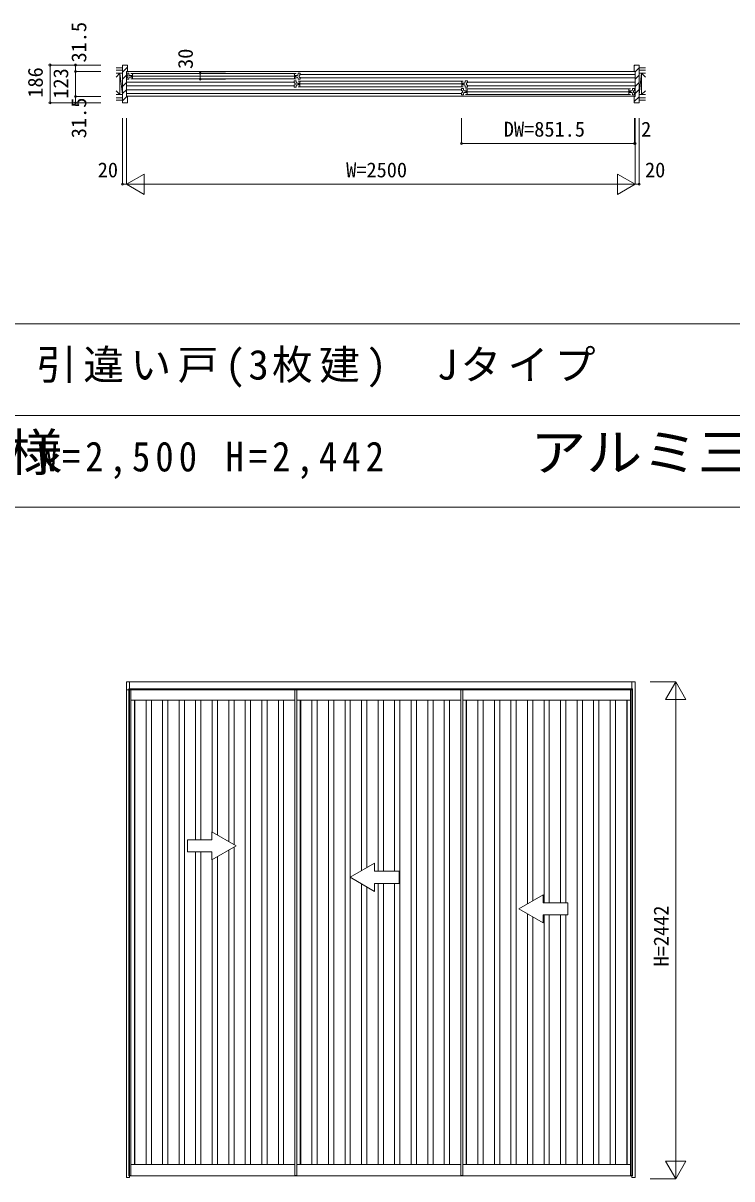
# Model space of a CAD drawing. Units: millimetres, scale not verified. Extents: x -21025 to 6475, y -14850 to 5150.
# Drawn here: x -7501 to -4017, y -6052 to -372 of the extents above; entities that cross this region are included whole.
import ezdxf
from ezdxf.enums import TextEntityAlignment as Align

# ---------------------------------------------------------------- set-up
doc = ezdxf.new("R2010")
doc.units = ezdxf.units.MM
doc.header["$LTSCALE"] = 50
doc.layers.add('0-0_0', color=7, linetype='Continuous')
for name, color, linetype, lineweight in [('0-1_YKK_F1', 7, 'Continuous', 9), ('0-2_YKK_N1', 2, 'Continuous', 9), ('0-3_YKK_Z1', 7, 'Continuous', 9), ('0-4_YKK_A1', 4, 'Continuous', 9), ('0-5_YKK_B1', 4, 'Continuous', 9), ('0-7_YKK_B2', 5, 'Continuous', 9)]:
    doc.layers.add(name, color=color, linetype=linetype, lineweight=lineweight)
doc.styles.add('ＭＳ ゴシック', font='')
doc.styles.get('ＭＳ ゴシック').set_extended_font_data('MS Gothic')

msp = doc.modelspace()

# ---------------------------------------------------------------- linework, layer by layer
at = {"layer": '0-1_YKK_F1'}
for p, q in [((-21025, -1850), (5975, -1850)), ((-21025, -2300), (5975, -2300)), ((-21025, -2750), (5975, -2750))]:
    msp.add_line(p, q, dxfattribs=at)
at = {"layer": '0-2_YKK_N1'}
for p, q in [((-7118.51, -577.5), (-7368.51, -577.5)), ((-7243.51, -609), (-7243.51, -732)), ((-6505.81, -617.5), (-6630.81, -617.5)), ((-7118.51, -732), (-7243.51, -732)), ((-7243.51, -763.5), (-7243.51, -732)), ((-7012.72, -838.5), (-7012.72, -1163.5)), ((-5346.22, -838.5), (-5346.22, -963.5)), ((-4494.72, -838.5), (-4494.72, -963.5)), ((-4472.72, -838.5), (-4472.72, -1163.5)), ((-4492.72, -963.5), (-5346.22, -963.5)), ((-6906.12, -1113.5), (-6906.12, -1213.5)), ((-4579.32, -1113.5), (-4579.32, -1213.5)), ((-6992.72, -1163.5), (-7012.72, -1163.5)), ((-4492.72, -1163.5), (-4579.32, -1213.5)), ((-4492.72, -1163.5), (-4472.72, -1163.5)), ((-4417.72, -3609.5), (-4292.72, -3609.5)), ((-4292.72, -6051.5), (-4292.72, -3609.5)), ((-4342.72, -3696.1), (-4242.72, -3696.1)), ((-4242.72, -5964.9), (-4342.72, -5964.9)), ((-4417.72, -6051.5), (-4292.72, -6051.5))]:
    msp.add_line(p, q, dxfattribs=at)
for points in [[(-7118.51, -763.5), (-7368.51, -763.5), (-7368.51, -577.5)], [(-7118.51, -609), (-7243.51, -609), (-7243.51, -577.5)], [(-6505.81, -647.5), (-6630.81, -647.5), (-6630.81, -617.5)], [(-6992.72, -838.5), (-6992.72, -1163.5), (-4492.72, -1163.5)], [(-4492.72, -838.5), (-4492.72, -1163.5), (-4579.32, -1113.5)], [(-6906.12, -1113.5), (-6992.72, -1163.5), (-6906.12, -1213.5)], [(-4342.72, -3696.1), (-4292.72, -3609.5), (-4242.72, -3696.1)], [(-4242.72, -5964.9), (-4292.72, -6051.5), (-4342.72, -5964.9)]]:
    msp.add_lwpolyline(points, dxfattribs=at)
for centre in [(-7368.51, -577.5), (-7243.51, -577.5), (-7243.51, -609), (-6630.81, -617.5), (-6630.81, -647.5), (-7243.51, -732), (-7368.51, -763.5), (-7243.51, -763.5), (-5346.22, -963.5), (-4494.72, -963.5), (-4492.72, -963.5), (-7012.72, -1163.5), (-4472.72, -1163.5)]:
    msp.add_circle(centre, 5, dxfattribs=at)
at = {"layer": '0-3_YKK_Z1'}
for p, q in [((-7012.2, -590.5), (-7043.51, -590.5)), ((-7012.2, -603), (-7043.51, -603)), ((-7024.7, -618), (-7043.51, -636.81)), ((-7012.2, -618), (-7043.51, -618)), ((-4473.22, -590.5), (-4441.91, -590.5)), ((-4473.22, -603), (-4441.91, -603)), ((-4473.22, -618), (-4441.91, -618)), ((-4460.72, -618), (-4441.91, -636.81)), ((-7043.51, -704.19), (-7024.7, -723)), ((-7043.51, -723), (-7012.2, -723)), ((-7043.51, -738), (-7012.2, -738)), ((-4441.91, -723), (-4473.22, -723)), ((-4441.91, -738), (-4473.22, -738)), ((-4441.91, -704.19), (-4460.72, -723)), ((-7043.51, -750.5), (-7012.2, -750.5)), ((-4441.91, -750.5), (-4473.22, -750.5))]:
    msp.add_line(p, q, dxfattribs=at)
for points in [[(-7024.7, -723), (-7024.7, -618), (-7012.2, -723)], [(-4460.72, -723), (-4460.72, -618), (-4473.22, -723)]]:
    msp.add_lwpolyline(points, dxfattribs=at)
at = {"layer": '0-4_YKK_A1'}
for p, q in [((-6992.72, -3609.5), (-4492.72, -3609.5)), ((-6992.72, -3648.5), (-6992.72, -3609.5)), ((-6977.72, -3609.5), (-6977.72, -6044.5)), ((-4507.72, -3609.5), (-4507.72, -6044.5)), ((-4492.72, -3609.5), (-4492.72, -6044.5)), ((-6992.72, -3648.5), (-6992.72, -6044.5)), ((-4507.72, -3648.5), (-6992.72, -3648.5)), ((-6980.72, -3643.5), (-6165.22, -3643.5)), ((-6980.72, -3643.5), (-6980.72, -6034.5)), ((-6970.72, -3643.5), (-6970.72, -6036.5)), ((-6165.22, -3643.5), (-5349.72, -3643.5)), ((-6165.22, -3643.5), (-6165.22, -6034.5)), ((-6155.22, -3643.5), (-6155.22, -6036.5)), ((-5349.72, -3643.5), (-4504.72, -3643.5)), ((-5349.72, -3643.5), (-5349.72, -6034.5)), ((-5339.72, -3643.5), (-5339.72, -6036.5)), ((-4514.72, -6036.5), (-4514.72, -3643.5)), ((-4504.72, -6034.5), (-4504.72, -3643.5)), ((-6970.72, -3699.5), (-6165.22, -3699.5)), ((-6953.72, -3699.5), (-6953.72, -5980.5)), ((-6951.72, -3699.5), (-6951.72, -5980.5)), ((-6896.42, -5980.5), (-6896.42, -3699.5)), ((-6870.42, -3699.5), (-6870.42, -5980.5)), ((-6815.12, -5980.5), (-6815.12, -3699.5)), ((-6789.12, -3699.5), (-6789.12, -5980.5)), ((-6733.82, -5980.5), (-6733.82, -3699.5)), ((-6707.82, -3699.5), (-6707.82, -5980.5)), ((-6652.52, -4384.5), (-6652.52, -3699.5)), ((-6626.52, -3699.5), (-6626.52, -4384.5)), ((-6571.22, -4346.07), (-6571.22, -3699.5)), ((-6545.22, -3699.5), (-6545.22, -4361.08)), ((-6489.92, -4393.01), (-6489.92, -3699.5)), ((-6463.92, -3699.5), (-6463.92, -4408.02)), ((-6408.62, -5980.5), (-6408.62, -3699.5)), ((-6382.62, -3699.5), (-6382.62, -5980.5)), ((-6327.32, -5980.5), (-6327.32, -3699.5)), ((-6301.32, -3699.5), (-6301.32, -5980.5)), ((-6246.02, -5980.5), (-6246.02, -3699.5)), ((-6220.02, -3699.5), (-6220.02, -5980.5)), ((-6155.22, -3699.5), (-5349.72, -3699.5)), ((-6138.22, -3699.5), (-6138.22, -5980.5)), ((-6136.22, -3699.5), (-6136.22, -5980.5)), ((-6080.92, -5980.5), (-6080.92, -3699.5)), ((-6054.92, -3699.5), (-6054.92, -5980.5)), ((-5999.62, -5980.5), (-5999.62, -3699.5)), ((-5973.62, -3699.5), (-5973.62, -5980.5)), ((-5918.32, -5980.5), (-5918.32, -3699.5)), ((-5892.32, -3699.5), (-5892.32, -5980.5)), ((-5837.02, -4537.35), (-5837.02, -3699.5)), ((-5811.02, -3699.5), (-5811.02, -4522.34)), ((-5755.72, -4539.5), (-5755.72, -3699.5)), ((-5729.72, -3699.5), (-5729.72, -4539.5)), ((-5674.42, -4539.5), (-5674.42, -3699.5)), ((-5648.42, -3699.5), (-5648.42, -5980.5)), ((-5593.12, -5980.5), (-5593.12, -3699.5)), ((-5567.12, -3699.5), (-5567.12, -5980.5)), ((-5511.82, -5980.5), (-5511.82, -3699.5)), ((-5485.82, -3699.5), (-5485.82, -5980.5)), ((-5430.52, -5980.5), (-5430.52, -3699.5)), ((-5404.52, -3699.5), (-5404.52, -5980.5)), ((-5339.72, -3699.5), (-4514.72, -3699.5)), ((-5322.72, -3699.5), (-5322.72, -5980.5)), ((-5320.72, -3699.5), (-5320.72, -5980.5)), ((-5265.42, -5980.5), (-5265.42, -3699.5)), ((-5239.42, -3699.5), (-5239.42, -5980.5)), ((-5184.12, -5980.5), (-5184.12, -3699.5)), ((-5158.12, -3699.5), (-5158.12, -5980.5)), ((-5102.82, -5980.5), (-5102.82, -3699.5)), ((-5076.82, -3699.5), (-5076.82, -5980.5)), ((-5021.52, -4700.15), (-5021.52, -3699.5)), ((-4995.52, -3699.5), (-4995.52, -4685.14)), ((-4940.22, -4694.5), (-4940.22, -3699.5)), ((-4914.22, -3699.5), (-4914.22, -4694.5)), ((-4858.92, -4694.5), (-4858.92, -3699.5)), ((-4832.92, -3699.5), (-4832.92, -4694.5)), ((-4777.62, -5980.5), (-4777.62, -3699.5)), ((-4751.62, -3699.5), (-4751.62, -5980.5)), ((-4696.32, -5980.5), (-4696.32, -3699.5)), ((-4670.32, -3699.5), (-4670.32, -5980.5)), ((-4615.02, -5980.5), (-4615.02, -3699.5)), ((-4589.02, -3699.5), (-4589.02, -5980.5)), ((-4533.72, -5980.5), (-4533.72, -3699.5)), ((-4531.72, -5980.5), (-4531.72, -3699.5)), ((-6572.7, -4384.5), (-6572.7, -4345.22)), ((-6452.7, -4414.5), (-6572.7, -4345.22)), ((-6452.7, -4414.5), (-6572.7, -4483.78)), ((-6463.92, -4420.98), (-6463.92, -5980.5)), ((-6692.7, -4444.5), (-6572.7, -4444.5)), ((-6652.52, -5980.5), (-6652.52, -4444.5)), ((-6626.52, -4444.5), (-6626.52, -5980.5)), ((-6572.7, -4483.78), (-6572.7, -4444.5)), ((-6571.22, -5980.5), (-6571.22, -4482.93)), ((-6545.22, -4467.92), (-6545.22, -5980.5)), ((-6489.92, -5980.5), (-6489.92, -4435.99)), ((-5892.7, -4569.5), (-5772.7, -4500.22)), ((-5772.7, -4539.5), (-5772.7, -4500.22)), ((-5772.7, -4539.5), (-5652.7, -4539.5)), ((-5652.7, -4539.5), (-5652.7, -4599.5)), ((-5892.7, -4569.5), (-5772.7, -4638.78)), ((-5652.7, -4599.5), (-5772.7, -4599.5)), ((-5772.7, -4638.78), (-5772.7, -4599.5)), ((-5755.72, -5980.5), (-5755.72, -4599.5)), ((-5729.72, -4599.5), (-5729.72, -5980.5)), ((-5674.42, -5980.5), (-5674.42, -4599.5)), ((-5837.02, -5980.5), (-5837.02, -4601.65)), ((-5811.02, -4616.66), (-5811.02, -5980.5)), ((-5063.7, -4724.5), (-4943.7, -4655.22)), ((-4943.7, -4694.5), (-4943.7, -4655.22)), ((-4943.7, -4694.5), (-4823.7, -4694.5)), ((-4823.7, -4694.5), (-4823.7, -4754.5)), ((-5063.7, -4724.5), (-4943.7, -4793.78)), ((-5021.52, -5980.5), (-5021.52, -4748.85)), ((-4995.52, -4763.86), (-4995.52, -5980.5)), ((-4943.7, -4793.78), (-4943.7, -4754.5)), ((-4823.7, -4754.5), (-4943.7, -4754.5)), ((-4940.22, -5980.5), (-4940.22, -4754.5)), ((-4914.22, -4754.5), (-4914.22, -5980.5)), ((-4858.92, -5980.5), (-4858.92, -4754.5)), ((-4832.92, -4754.5), (-4832.92, -5980.5)), ((-6970.72, -5980.5), (-6165.22, -5980.5)), ((-6155.22, -5980.5), (-5349.72, -5980.5)), ((-5339.72, -5980.5), (-4514.72, -5980.5)), ((-6992.72, -6044.5), (-6977.72, -6044.5)), ((-6980.92, -6034.5), (-6980.92, -6036.5)), ((-6980.92, -6034.5), (-6970.72, -6034.5)), ((-6980.92, -6036.5), (-6165.22, -6036.5)), ((-6165.42, -6034.5), (-6165.42, -6036.5)), ((-6165.42, -6034.5), (-6155.22, -6034.5)), ((-6165.42, -6036.5), (-5349.72, -6036.5)), ((-5349.92, -6034.5), (-5349.92, -6036.5)), ((-5349.92, -6034.5), (-5339.72, -6034.5)), ((-5349.92, -6036.5), (-4504.52, -6036.5)), ((-4504.52, -6034.5), (-4514.72, -6034.5)), ((-4507.72, -6044.5), (-4492.72, -6044.5)), ((-4504.52, -6034.5), (-4504.52, -6036.5))]:
    msp.add_line(p, q, dxfattribs=at)
msp.add_lwpolyline([(-6572.7, -4384.5), (-6692.7, -4384.5), (-6692.7, -4444.5)], dxfattribs=at)
at = {"layer": '0-5_YKK_B1'}
for p, q in [((-6991.7, -610), (-4493.72, -610)), ((-6990.7, -627.5), (-6990.7, -617.5)), ((-6990.7, -617.5), (-6980.7, -617.5)), ((-6980.7, -620.5), (-6980.7, -617.5)), ((-6978.7, -628.5), (-6980.7, -620.5)), ((-6970.7, -619), (-6159.2, -619)), ((-6962.7, -621.7), (-6961.65, -621.1)), ((-6962.7, -630.2), (-6962.7, -621.7)), ((-6167.2, -621.7), (-6168.25, -621.1)), ((-6167.2, -630.2), (-6167.2, -621.7)), ((-6151.2, -628.5), (-6149.2, -620.5)), ((-6149.2, -620.5), (-6149.2, -617.5)), ((-6139.2, -617.5), (-6149.2, -617.5)), ((-6139.2, -627.5), (-6139.2, -617.5)), ((-6139, -624), (-4493.72, -624)), ((-6168.66, -662), (-6991.7, -662)), ((-6991.7, -679), (-6168.66, -679)), ((-6988.2, -625.8), (-6990.7, -625.8)), ((-6990.7, -647.5), (-6990.7, -637.5)), ((-6988.2, -639.2), (-6990.7, -639.2)), ((-6980.7, -647.5), (-6990.7, -647.5)), ((-6988.2, -628.7), (-6988.2, -625.8)), ((-6988.2, -627.9), (-6985.9, -627.9)), ((-6988.2, -636.3), (-6988.2, -639.2)), ((-6985.9, -637.1), (-6988.2, -637.1)), ((-6985.9, -627.9), (-6985.9, -637.1)), ((-6980.7, -644.5), (-6978.7, -636.5)), ((-6980.7, -647.5), (-6980.7, -644.5)), ((-6962.7, -628.5), (-6978.7, -628.5)), ((-6978.7, -636.5), (-6962.7, -636.5)), ((-6970.7, -646), (-6159.2, -646)), ((-6969.7, -636.5), (-6969.7, -628.5)), ((-6968.2, -632.5), (-6161.7, -632.5)), ((-6962.7, -643.3), (-6962.7, -634.8)), ((-6961.65, -643.9), (-6962.7, -643.3)), ((-6168.46, -665.5), (-6168.46, -655.5)), ((-6168.46, -655.5), (-6158.46, -655.5)), ((-6165.96, -663.8), (-6168.46, -663.8)), ((-6168.46, -685.5), (-6168.46, -675.5)), ((-6165.96, -677.2), (-6168.46, -677.2)), ((-6168.25, -643.9), (-6167.2, -643.3)), ((-6167.2, -628.5), (-6151.2, -628.5)), ((-6167.2, -643.3), (-6167.2, -634.8)), ((-6151.2, -636.5), (-6167.2, -636.5)), ((-6165.96, -666.7), (-6165.96, -663.8)), ((-6165.96, -665.9), (-6163.66, -665.9)), ((-6165.96, -674.3), (-6165.96, -677.2)), ((-6163.66, -675.1), (-6165.96, -675.1)), ((-6163.66, -665.9), (-6163.66, -675.1)), ((-6160.2, -636.5), (-6160.2, -628.5)), ((-6158.46, -658.5), (-6158.46, -655.5)), ((-6156.46, -666.5), (-6158.46, -658.5)), ((-6158.46, -682.5), (-6156.46, -674.5)), ((-6140.46, -666.5), (-6156.46, -666.5)), ((-6156.46, -674.5), (-6140.46, -674.5)), ((-6149.2, -644.5), (-6151.2, -636.5)), ((-6149.2, -647.5), (-6149.2, -644.5)), ((-6149.2, -647.5), (-6139.2, -647.5)), ((-6148.46, -657), (-5336.96, -657)), ((-6147.46, -674.5), (-6147.46, -666.5)), ((-6145.96, -670.5), (-5339.46, -670.5)), ((-6144, -627.9), (-6144, -637.1)), ((-6141.7, -627.9), (-6144, -627.9)), ((-6144, -637.1), (-6141.7, -637.1)), ((-6141.7, -625.8), (-6139.2, -625.8)), ((-6141.7, -628.7), (-6141.7, -625.8)), ((-6141.7, -636.3), (-6141.7, -639.2)), ((-6141.7, -639.2), (-6139.2, -639.2)), ((-6140.46, -659.7), (-6139.41, -659.1)), ((-6140.46, -668.2), (-6140.46, -659.7)), ((-6140.46, -681.3), (-6140.46, -672.8)), ((-6139.41, -681.9), (-6140.46, -681.3)), ((-6139.2, -647.5), (-6139.2, -637.5)), ((-4493.72, -641), (-6139, -641)), ((-5344.96, -659.7), (-5346.01, -659.1)), ((-5346.01, -681.9), (-5344.96, -681.3)), ((-5344.96, -668.2), (-5344.96, -659.7)), ((-5344.96, -666.5), (-5328.96, -666.5)), ((-5344.96, -681.3), (-5344.96, -672.8)), ((-5328.96, -674.5), (-5344.96, -674.5)), ((-5337.96, -674.5), (-5337.96, -666.5)), ((-5328.96, -666.5), (-5326.96, -658.5)), ((-5326.96, -682.5), (-5328.96, -674.5)), ((-5326.96, -658.5), (-5326.96, -655.5)), ((-5316.96, -655.5), (-5326.96, -655.5)), ((-5321.76, -665.9), (-5321.76, -675.1)), ((-5319.46, -665.9), (-5321.76, -665.9)), ((-5321.76, -675.1), (-5319.46, -675.1)), ((-5319.46, -663.8), (-5316.96, -663.8)), ((-5319.46, -666.7), (-5319.46, -663.8)), ((-5319.46, -674.3), (-5319.46, -677.2)), ((-5319.46, -677.2), (-5316.96, -677.2)), ((-5316.96, -665.5), (-5316.96, -655.5)), ((-5316.96, -685.5), (-5316.96, -675.5)), ((-5316.76, -662), (-4493.72, -662)), ((-4493.72, -679), (-5316.76, -679)), ((-5346.42, -700), (-6991.7, -700)), ((-6991.7, -717), (-5346.42, -717)), ((-4493.72, -731), (-6991.7, -731)), ((-6158.46, -685.5), (-6168.46, -685.5)), ((-6158.46, -685.5), (-6158.46, -682.5)), ((-6148.46, -684), (-5336.96, -684)), ((-5346.22, -703.5), (-5346.22, -693.5)), ((-5346.22, -693.5), (-5336.22, -693.5)), ((-5343.72, -701.8), (-5346.22, -701.8)), ((-5346.22, -723.5), (-5346.22, -713.5)), ((-5343.72, -715.2), (-5346.22, -715.2)), ((-5336.22, -723.5), (-5346.22, -723.5)), ((-5343.72, -704.7), (-5343.72, -701.8)), ((-5343.72, -703.9), (-5341.42, -703.9)), ((-5343.72, -712.3), (-5343.72, -715.2)), ((-5341.42, -713.1), (-5343.72, -713.1)), ((-5341.42, -703.9), (-5341.42, -713.1)), ((-5336.22, -696.5), (-5336.22, -693.5)), ((-5334.22, -704.5), (-5336.22, -696.5)), ((-5336.22, -720.5), (-5334.22, -712.5)), ((-5336.22, -723.5), (-5336.22, -720.5)), ((-5318.22, -704.5), (-5334.22, -704.5)), ((-5334.22, -712.5), (-5318.22, -712.5)), ((-5326.96, -685.5), (-5326.96, -682.5)), ((-5326.96, -685.5), (-5316.96, -685.5)), ((-5326.22, -695), (-4514.72, -695)), ((-5326.22, -722), (-4514.72, -722)), ((-5325.22, -712.5), (-5325.22, -704.5)), ((-5323.72, -708.5), (-4517.22, -708.5)), ((-5318.22, -697.7), (-5317.17, -697.1)), ((-5318.22, -706.2), (-5318.22, -697.7)), ((-5318.22, -719.3), (-5318.22, -710.8)), ((-5317.17, -719.9), (-5318.22, -719.3)), ((-4522.72, -697.7), (-4523.77, -697.1)), ((-4523.77, -719.9), (-4522.72, -719.3)), ((-4522.72, -706.2), (-4522.72, -697.7)), ((-4522.72, -704.5), (-4506.72, -704.5)), ((-4522.72, -719.3), (-4522.72, -710.8)), ((-4506.72, -712.5), (-4522.72, -712.5)), ((-4515.72, -712.5), (-4515.72, -704.5)), ((-4506.72, -704.5), (-4504.72, -696.5)), ((-4504.72, -720.5), (-4506.72, -712.5)), ((-4504.72, -696.5), (-4504.72, -693.5)), ((-4494.72, -693.5), (-4504.72, -693.5)), ((-4504.72, -723.5), (-4504.72, -720.5)), ((-4504.72, -723.5), (-4494.72, -723.5)), ((-4499.52, -703.9), (-4499.52, -713.1)), ((-4497.22, -703.9), (-4499.52, -703.9)), ((-4499.52, -713.1), (-4497.22, -713.1)), ((-4497.22, -701.8), (-4494.72, -701.8)), ((-4497.22, -704.7), (-4497.22, -701.8)), ((-4497.22, -712.3), (-4497.22, -715.2)), ((-4497.22, -715.2), (-4494.72, -715.2)), ((-4494.72, -703.5), (-4494.72, -693.5)), ((-4494.72, -723.5), (-4494.72, -713.5))]:
    msp.add_line(p, q, dxfattribs=at)
at = {"layer": '0-7_YKK_B2'}
for p, q in [((-7012.2, -577.5), (-7012.2, -763.5)), ((-6990.2, -577.5), (-7012.2, -577.5)), ((-7012.2, -612.1), (-6988.2, -588.1)), ((-6992.7, -731), (-6992.7, -610)), ((-6991.7, -609), (-6988.7, -609)), ((-6988.7, -609), (-6988.2, -608.5)), ((-6988.2, -608.5), (-6988.2, -579.5)), ((-4497.22, -580.71), (-4494.01, -577.5)), ((-4497.22, -608.5), (-4497.22, -579.5)), ((-4496.72, -609), (-4497.22, -608.5)), ((-4493.72, -609), (-4496.72, -609)), ((-4495.22, -577.5), (-4473.22, -577.5)), ((-4492.72, -611.57), (-4473.22, -592.07)), ((-4492.72, -731), (-4492.72, -610)), ((-4473.22, -577.5), (-4473.22, -763.5)), ((-7012.2, -647.46), (-6992.7, -627.96)), ((-7012.2, -682.81), (-6992.7, -663.31)), ((-4492.72, -646.93), (-4473.22, -627.43)), ((-4492.72, -682.28), (-4473.22, -662.78)), ((-7012.2, -718.17), (-6992.7, -698.67)), ((-7012.2, -753.52), (-6990.68, -732)), ((-6988.7, -732), (-6991.7, -732)), ((-6988.2, -732.5), (-6988.7, -732)), ((-6988.2, -761.5), (-6988.2, -732.5)), ((-4497.22, -732.5), (-4496.72, -732)), ((-4497.22, -761.5), (-4497.22, -732.5)), ((-4497.22, -757.49), (-4473.22, -733.49)), ((-4496.72, -732), (-4493.72, -732)), ((-4492.72, -717.64), (-4473.22, -698.14)), ((-7012.2, -763.5), (-6990.2, -763.5)), ((-4473.22, -763.5), (-4495.22, -763.5))]:
    msp.add_line(p, q, dxfattribs=at)
for centre, radius, start, end in [((-6991.7, -610), 1, 90, 180), ((-6990.2, -579.5), 2, 0, 90), ((-4495.22, -579.5), 2, 90, 180), ((-4493.72, -610), 1, 0, 90), ((-6991.7, -731), 1, 180, 270), ((-4493.72, -731), 1, 270, 0), ((-6990.2, -761.5), 2, 270, 0), ((-4495.22, -761.5), 2, 180, 270)]:
    msp.add_arc(centre, radius, start, end, dxfattribs=at)

# ---------------------------------------------------------------- texts
at = {"layer": '0-0_0', "color": 3, "style": 'ＭＳ ゴシック', "width": 1.1}
for p in [(-9507.69, -2627.42), (-5007.69, -2627.42)]:
    msp.add_text('アルミ三方枠仕様', height=183.3, dxfattribs=at).set_placement(p, align=Align.BOTTOM_LEFT)
at = {"layer": '0-0_0', "char_height": 146.6, "attachment_point": 7, "style": 'ＭＳ ゴシック'}
for s, insert in [('\\T1.16;引違い戸(3枚建)\\~\\~Jタイプ', (-7436.67, -2162.5)), ('\\T1.28;\\W0.9;W=2,500\\~H=2,442', (-7425, -2612.5))]:
    msp.add_mtext(s, dxfattribs=dict(at, insert=insert))
at = {"layer": '0-2_YKK_N1', "color": 4, "style": 'ＭＳ ゴシック'}
for s, p in [('31.5', (-7168.07, -565.02)), ('30', (-6644.32, -596.62)), ('186', (-7382.02, -738.1)), ('123', (-7257.02, -743.08)), ('31.5', (-7168.07, -937.18)), ('H=2442', (-4306.23, -5007.38))]:
    msp.add_text(s, height=73.31, rotation=90, dxfattribs=at).set_placement(p, align=Align.BOTTOM_LEFT)
for s, p in [('DW=851.5', (-5137.84, -951.5)), ('2', (-4462.92, -951.5)), ('20', (-7133.87, -1151.5)), ('W=2500', (-5912.6, -1151.5)), ('20', (-4443.72, -1151.5))]:
    msp.add_text(s, height=73.31, dxfattribs=at).set_placement(p, align=Align.BOTTOM_LEFT)

doc.saveas('drawing.dxf')
